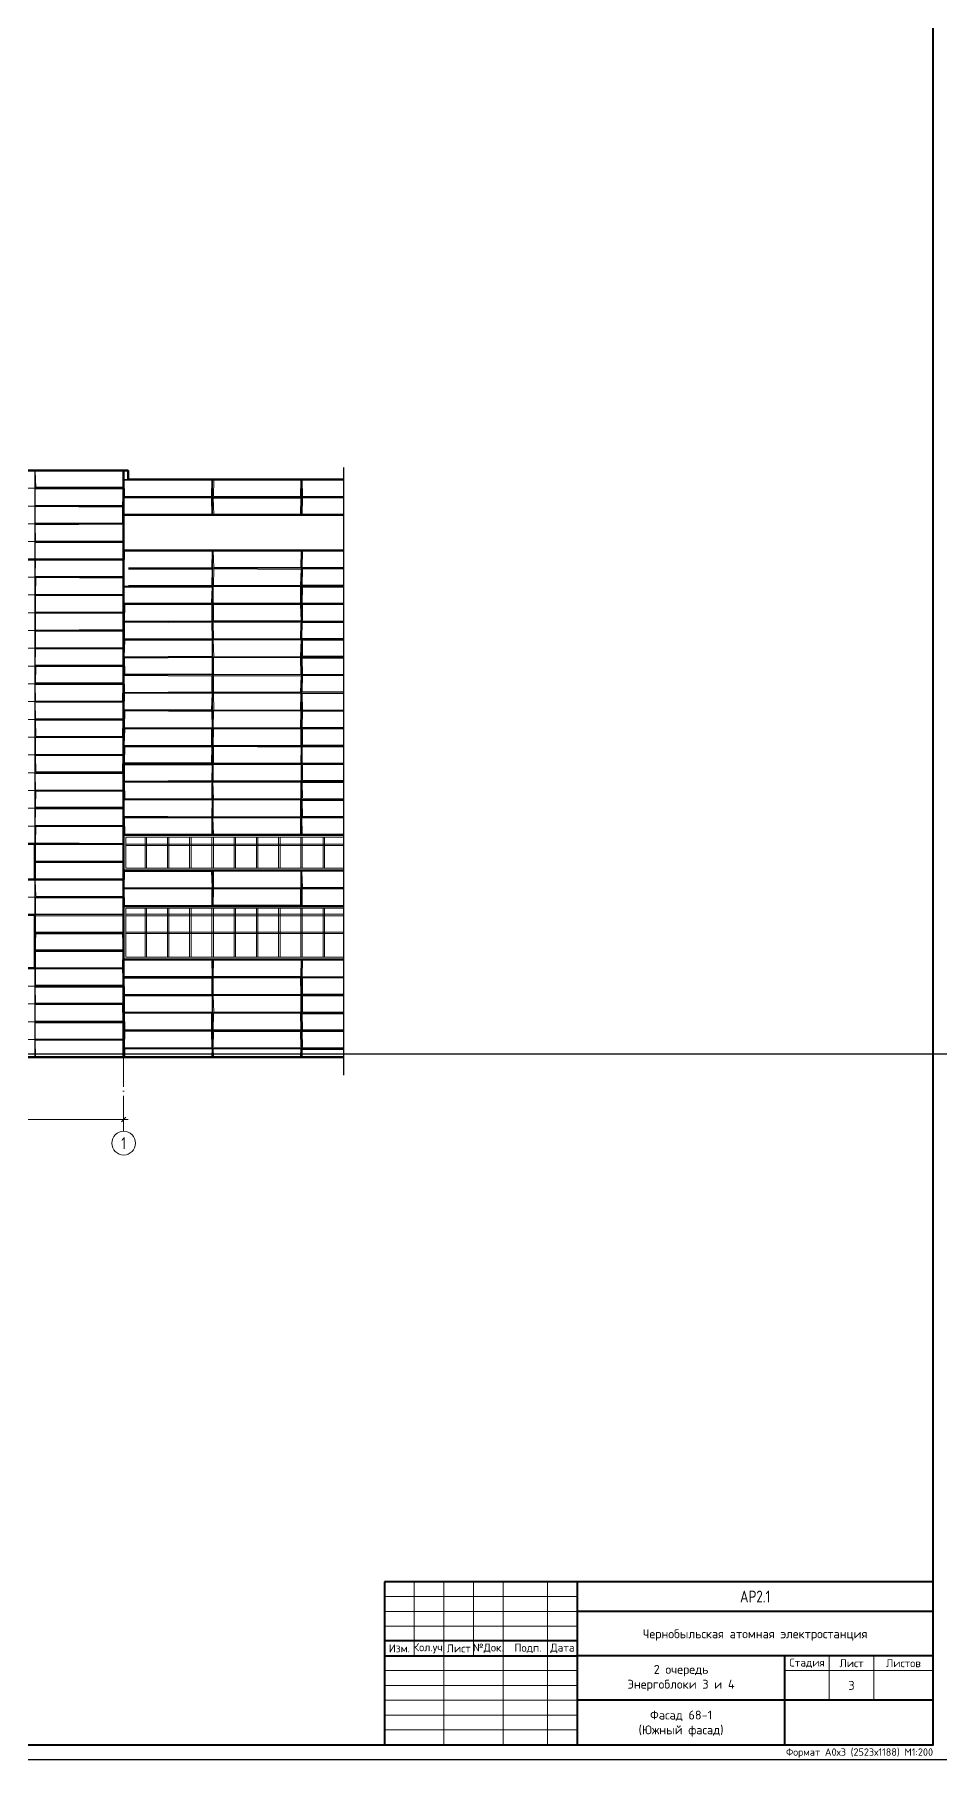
# Model space of a CAD drawing. Extents: x -50000 to 1632000, y -47600 to 308800.
# Drawn here: x 1233987 to 1295100, y -47600 to 68829 of the extents above; entities that cross this region are included whole.
import ezdxf
from ezdxf.enums import TextEntityAlignment as Align

# ---------------------------------------------------------------- set-up
doc = ezdxf.new("R2010")
doc.units = 0
doc.header["$MEASUREMENT"] = 0
doc.linetypes.add('ACAD_ISO04W100', pattern=[30, 24, -3, 0, -3])
doc.layers.get('Defpoints').update_dxf_attribs({"color": 6})
doc.layers.add('1', color=7, linetype='Continuous')
doc.layers.add('2', color=7, linetype='Continuous')
doc.styles.get("Standard").update_dxf_attribs({"font": 'isocpeur.ttf'})
doc.dimstyles.get("Standard").update_dxf_attribs({"dimscale": 200, "dimtxt": 2.5, "dimasz": 1.5, "dimexe": 1.5, "dimexo": 5, "dimgap": 1, "dimtad": 1, "dimtoh": 1, "dimdec": 0, "dimrnd": 10, "dimzin": 0, "dimtxsty": 'Standard', "dimblk": 'OBLIQUE', "dimcen": 1, "dimdle": 1.5, "dimclrd": 256, "dimclre": 256, "dimclrt": 256, "dimadec": 0, "dimazin": 0, "dimtfac": 1, "dimtdec": 0, "dimtix": 1, "dimtmove": 0, "dimatfit": 3, "dimldrblk": 'NONE', "dimfxl": 1, "dimtolj": 1, "dimtzin": 0, "dimlwd": 18, "dimlwe": 18, "dimarcsym": 1})

# ---------------------------------------------------------------- blocks, each defined once
blk = doc.blocks.new('Штамп_ГЧ')
at = {"linetype": 'Continuous', "lineweight": -2}
for p, q in [((0, 55), (-185, 55)), ((-185, 55), (-185, 0)), ((-120, 55), (-120, 45)), ((0, 45), (-120, 45)), ((-120, 45), (-120, 30)), ((-120, 35), (-185, 35)), ((-185, 30), (-120, 30)), ((0, 30), (-120, 30)), ((-120, 30), (-120, 15)), ((-50, 25), (-50, 30)), ((-50, 15), (-50, 25)), ((-120, 15), (-120, 0)), ((-50, 15), (-120, 15)), ((-50, 0), (-50, 15)), ((0, 15), (-50, 15))]:
    blk.add_line(p, q, dxfattribs=at)
at = {"linetype": 'Continuous', "lineweight": 18}
for p, q in [((-175, 55), (-175, 30)), ((-165, 55), (-165, 0)), ((-155, 55), (-155, 30)), ((-145, 55), (-145, 0)), ((-130, 55), (-130, 0)), ((-185, 50), (-120, 50)), ((-185, 45), (-120, 45)), ((-185, 40), (-120, 40)), ((-35, 30), (-35, 25)), ((-20, 30), (-20, 25)), ((-120, 25), (-185, 25)), ((-35, 25), (-50, 25)), ((-20, 25), (-35, 25)), ((-35, 25), (-35, 15)), ((-20, 25), (-20, 15)), ((0, 25), (-20, 25)), ((-120, 20), (-185, 20)), ((-120, 15), (-185, 15)), ((-120, 10), (-185, 10)), ((-120, 5), (-185, 5))]:
    blk.add_line(p, q, dxfattribs=at)
at = {"linetype": 'Continuous', "attachment_point": 5, "line_spacing_factor": 0.8}
for s, insert, char_height in [('Чернобыльская атомная электростанция', (-60, 37), 3), ('Изм.', (-180, 32.5), 2.7), ('Кол.уч.', (-170, 32.5), 2.7), ('Лист', (-160, 32.5), 2.7), ('№Док.', (-150, 32.5), 2.7), (' Подп.', (-137.5, 32.5), 2.7), ('Дата', (-125, 32.5), 2.7), ('Стадия', (-42.5, 27.5), 2.7), ('Лист', (-27.5, 27.5), 2.7), ('Листов', (-10, 27.5), 2.7)]:
    blk.add_mtext(s, dxfattribs=dict(at, insert=insert, char_height=char_height))
blk = doc.blocks.new('_Oblique')
at = {"color": 0, "linetype": 'ByBlock', "lineweight": -2}
blk.add_line((-0.5, -0.5), (0.5, 0.5), dxfattribs=at)
blk = doc.blocks.new('*D19')
at = {"layer": '2', "linetype": 'Continuous', "lineweight": 18, "transparency": 16777216}
blk.add_line((837700, -4400), (1240300, -4400), dxfattribs=at)
at = {"layer": 'Defpoints', "color": 0, "linetype": 'Continuous', "transparency": 16777216}
for p in [(1240000, 220000), (838000, 0), (1240000, -4400)]:
    blk.add_point(p, dxfattribs=at)
at = {"layer": '2', "linetype": 'Continuous', "lineweight": 18, "transparency": 16777216, "xscale": 300, "yscale": 300, "zscale": 300, "rotation": 180}
blk.add_blockref('_Oblique', (838000, -4400), dxfattribs=at)
at = {"layer": '2', "linetype": 'Continuous', "lineweight": 18, "transparency": 16777216, "xscale": 300, "yscale": 300, "zscale": 300}
blk.add_blockref('_Oblique', (1240000, -4400), dxfattribs=at)
at = {"layer": '2', "linetype": 'Continuous', "lineweight": 18, "transparency": 16777216, "insert": (1039000, -3950), "char_height": 500, "attachment_point": 5}
blk.add_mtext('\\A1;402000', dxfattribs=at)
blk = doc.blocks.new('_None')

msp = doc.modelspace()

# ---------------------------------------------------------------- linework, layer by layer
at = {"layer": '2', "linetype": 'Continuous'}
msp.add_line((1254849.7, -1400), (1254849.7, 39600), dxfattribs=at)
at = {"layer": '2', "color": 8, "linetype": 'Continuous', "lineweight": 13}
for p, q in [((1240000, 39400), (874000, 39400)), ((1234000, 39400), (1234000, -200)), ((1240000, -200), (1240000, 39400)), ((1246000, 38800), (1240000, 38800)), ((1246000, 38800), (1246000, 36400)), ((1252000, 38800), (1252000, 36400)), ((1240000, 38200), (838000, 38200)), ((1254849.7, 37600), (1240000, 37600)), ((1240000, 37000), (1120000, 37000)), ((1240000, 35800), (838000, 35800)), ((1240000, 34600), (838000, 34600)), ((1246000, 34000), (1246000, 14800)), ((1252000, 34000), (1252000, 14800)), ((1240000, 33400), (838000, 33400)), ((1240334.1, 32800), (1254849.7, 32800)), ((1240000, 32200), (838000, 32200)), ((1254849.7, 31600), (1240000, 31600)), ((1240000, 31000), (838000, 31000)), ((1240000, 30400), (1254849.7, 30400)), ((1240000, 29800), (838000, 29800)), ((1254849.7, 29200), (1240000, 29200)), ((1240000, 28600), (838000, 28600)), ((1240000, 28000), (1254849.7, 28000)), ((838000, 27400), (1240000, 27400)), ((1254849.7, 26800), (1240000, 26800)), ((1240000, 26200), (838000, 26200)), ((838000, 25000), (1240000, 25000)), ((1254849.7, 25600), (1240000, 25600)), ((1240000, 23800), (838000, 23800)), ((1240000, 24400), (1254849.7, 24400)), ((1240000, 22600), (838000, 22600)), ((1240000, 23200), (1254849.7, 23200)), ((838000, 21400), (1240000, 21400)), ((1254849.7, 22000), (1240000, 22000)), ((1240000, 20200), (838000, 20200)), ((1240000, 20800), (1254849.7, 20800)), ((838000, 19000), (1240000, 19000)), ((1254849.7, 19600), (1240000, 19600)), ((1240000, 17800), (838000, 17800)), ((1254849.7, 18400), (1240000, 18400)), ((1240000, 16600), (838000, 16600)), ((1240000, 17200), (1254849.7, 17200)), ((1240000, 15400), (1198000, 15400)), ((1254849.7, 16000), (1240000, 16000)), ((1198000, 14200), (1240000, 14200)), ((1240000, 13000), (1234000, 13000)), ((1240000, 11800), (838000, 11800)), ((1246000, 12400), (1246000, 10000)), ((1252000, 12400), (1252000, 10000)), ((1240000, 10600), (838000, 10600)), ((1254849.7, 11200), (1240000, 11200)), ((838000, 9400), (1240000, 9400)), ((1240000, 8200), (1234000, 8200)), ((1240000, 7000), (1234000, 7000)), ((1246000, 6400), (1246000, -200)), ((1252000, 6400), (1252000, -200)), ((1240000, 5800), (838000, 5800)), ((1254849.7, 5200), (1240000, 5200)), ((1240000, 4600), (838000, 4600)), ((1240000, 4000), (1254849.7, 4000)), ((838000, 3400), (1240000, 3400)), ((1240000, 2800), (1254849.7, 2800)), ((1240000, 2200), (838000, 2200)), ((1240000, 1600), (1254849.7, 1600)), ((1240000, 1000), (838000, 1000)), ((1254849.7, 400), (1240000, 400)), ((838000, -200), (1240000, -200))]:
    msp.add_line(p, q, dxfattribs=at)
at = {"layer": '2', "color": 8, "linetype": 'Continuous', "lineweight": 9}
for p, q in [((1234026.8, 39342.4), (1239938.9, 39348.6)), ((1234074, 38271), (1234026.8, 39342.4)), ((1239953, 38265), (1239938.9, 39348.6)), ((1240040.1, 38750), (1245959.2, 38756.3)), ((1240049.6, 37674.3), (1240040.1, 38750)), ((1245934.1, 37645.4), (1245959.2, 38756.3)), ((1246057.7, 37672.8), (1246074.4, 38751.5)), ((1246074.4, 38751.5), (1251946.6, 38734.3)), ((1251937.9, 37640.7), (1251946.6, 38734.3)), ((1252051.1, 38759.8), (1254849.7, 38765.8)), ((1252074.1, 37651.5), (1252051.1, 38759.8)), ((1234000, 38200), (1234074, 38271)), ((1234030.8, 38137.7), (1239974.8, 38162.7)), ((1234034.1, 37050.2), (1234030.8, 38137.7)), ((1234074, 38271), (1239953, 38265)), ((1239927, 37031.9), (1239974.8, 38162.7)), ((1240026.2, 37555), (1245934.2, 37540.2)), ((1240041.2, 36453.6), (1240026.2, 37555)), ((1240049.6, 37674.3), (1245934.1, 37645.4)), ((1245942.2, 36433.1), (1245934.2, 37540.2)), ((1246038.3, 37533.2), (1251945.1, 37539.1)), ((1246073.8, 36456.9), (1246038.3, 37533.2)), ((1246057.7, 37672.8), (1251937.9, 37640.7)), ((1251930.5, 36459.1), (1251945.1, 37539.1)), ((1252043.1, 36462.4), (1252071.8, 37546.9)), ((1252071.8, 37546.9), (1254849.7, 37539.3)), ((1252074.1, 37651.5), (1254849.7, 37639.4)), ((1234032.5, 35855.9), (1234035.3, 36971.4)), ((1234034.1, 37050.2), (1239927, 37031.9)), ((1234035.3, 36971.4), (1239932.5, 36926.7)), ((1239926.7, 35848.6), (1239932.5, 36926.7)), ((1240041.2, 36453.6), (1245942.2, 36433.1)), ((1246073.8, 36456.9), (1251930.5, 36459.1)), ((1252043.1, 36462.4), (1254849.7, 36467.2)), ((1234032.5, 35855.9), (1239926.7, 35848.6)), ((1234033.4, 35725.2), (1239941.8, 35773.7)), ((1234061, 34656.4), (1234033.4, 35725.2)), ((1239969.4, 34633.5), (1239941.8, 35773.7)), ((1234038.6, 34530.9), (1239969.8, 34542.1)), ((1234039.2, 33446.1), (1234038.6, 34530.9)), ((1234061, 34656.4), (1239969.4, 34633.5)), ((1239948, 33432.8), (1239969.8, 34542.1)), ((1240055.2, 33950.4), (1245967.3, 33946.8)), ((1240059, 33400), (1240055.2, 33950.4)), ((1245947.2, 32861.5), (1245967.3, 33946.8)), ((1246045.5, 33971.9), (1251972.2, 33969.8)), ((1246072.6, 32857.2), (1246045.5, 33971.9)), ((1251959.2, 32865.3), (1251972.2, 33969.8)), ((1252040.9, 32854.9), (1252069.5, 33958.1)), ((1252069.5, 33958.1), (1254849.7, 33953.4)), ((1234027.8, 32255.1), (1234055.2, 33329.6)), ((1234039.2, 33446.1), (1239948, 33432.8)), ((1234055.2, 33329.6), (1239939.4, 33352.7)), ((1239943.7, 32245.3), (1239939.4, 33352.7)), ((1240333.8, 32747.5), (1245973.3, 32743.6)), ((1240334.3, 32840.9), (1245947.2, 32861.5)), ((1245938.6, 31670), (1245973.3, 32743.6)), ((1246053.7, 31645.7), (1246074.6, 32756.3)), ((1246072.6, 32857.2), (1251959.2, 32865.3)), ((1246074.6, 32756.3), (1251967.7, 32727.3)), ((1251939.8, 31659), (1251967.7, 32727.3)), ((1252040.9, 32854.9), (1254849.7, 32856)), ((1252042.1, 31659.8), (1252065.1, 32759.7)), ((1252065.1, 32759.7), (1254849.7, 32762.5)), ((1234027.8, 32255.1), (1239943.7, 32245.3)), ((1234058.4, 31041.2), (1234073.3, 32174.8)), ((1234073.3, 32174.8), (1239950.7, 32144.9)), ((1239960.4, 31052.5), (1239950.7, 32144.9)), ((1240039.8, 30454.7), (1240040.4, 31527.5)), ((1240040.4, 31527.5), (1245971.4, 31531.6)), ((1240323.2, 31630.9), (1245938.6, 31670)), ((1245936.1, 30465.9), (1245971.4, 31531.6)), ((1246028.8, 31554.4), (1251936, 31562.4)), ((1246029.5, 30446.4), (1246028.8, 31554.4)), ((1246053.7, 31645.7), (1251939.8, 31659)), ((1251931.5, 30448.1), (1251936, 31562.4)), ((1252000, 31600), (1252067.5, 31525.8)), ((1252042.1, 31659.8), (1254849.7, 31657.9)), ((1252051.5, 30443.2), (1252067.5, 31525.8)), ((1252067.5, 31525.8), (1254849.7, 31536.4)), ((1234045.2, 29839.7), (1234052.8, 30956.5)), ((1234052.8, 30956.5), (1239967.4, 30965.1)), ((1234058.4, 31041.2), (1239960.4, 31052.5)), ((1239954.1, 29865.1), (1239967.4, 30965.1)), ((1240039.8, 30454.7), (1245936.1, 30465.9)), ((1240056.7, 29230.7), (1240074.5, 30366.3)), ((1240074.5, 30366.3), (1245943.6, 30334.7)), ((1245958.9, 29258.2), (1245943.6, 30334.7)), ((1246029.5, 30446.4), (1251931.5, 30448.1)), ((1246051.3, 30330.1), (1251930.7, 30355.3)), ((1246065.1, 29267.6), (1246051.3, 30330.1)), ((1251967.4, 29248.5), (1251930.7, 30355.3)), ((1252051.5, 30443.2), (1254849.7, 30456.5)), ((1252054.3, 30364.7), (1254849.7, 30362.4)), ((1252071, 29238.4), (1252054.3, 30364.7)), ((1234045.2, 29839.7), (1239954.1, 29865.1)), ((1234050.3, 28634), (1234059.1, 29771.1)), ((1234059.1, 29771.1), (1239972.3, 29743.5)), ((1239946.8, 28662.2), (1239972.3, 29743.5)), ((1240047.7, 28053.6), (1240054.2, 29162.8)), ((1240054.2, 29162.8), (1245948.1, 29130.1)), ((1240056.7, 29230.7), (1245958.9, 29258.2)), ((1245961.5, 28028.9), (1245948.1, 29130.1)), ((1246047, 29145.9), (1251948.8, 29130.1)), ((1246052.8, 28035.7), (1246047, 29145.9)), ((1246065.1, 29267.6), (1251967.4, 29248.5)), ((1251931.7, 28028.3), (1251948.8, 29130.1)), ((1252027.5, 28054), (1252049.7, 29130.8)), ((1252049.7, 29130.8), (1254849.7, 29142.6)), ((1252071, 29238.4), (1254849.7, 29242.4)), ((1234050.3, 28634), (1239946.8, 28662.2)), ((1234051.3, 27459.3), (1234053.6, 28533.1)), ((1234053.6, 28533.1), (1239957.7, 28550.9)), ((1239949.1, 27439.7), (1239957.7, 28550.9)), ((1240033.9, 26832.4), (1240074.6, 27950)), ((1240047.7, 28053.6), (1245961.5, 28028.9)), ((1240074.6, 27950), (1245967, 27934)), ((1246037.4, 27966.6), (1251963.9, 27973.4)), ((1246074, 26835.3), (1246037.4, 27966.6)), ((1246052.8, 28035.7), (1251931.7, 28028.3)), ((1251938.4, 26850.8), (1251963.9, 27973.4)), ((1252027.5, 28054), (1254849.7, 28055.5)), ((1252065.8, 26874.2), (1252069.6, 27959.7)), ((1252069.6, 27959.7), (1254849.7, 27945.3)), ((1234031.6, 26266.3), (1234046.3, 27347.6)), ((1234046.3, 27347.6), (1239948, 27357.1)), ((1234051.3, 27459.3), (1239949.1, 27439.7)), ((1239950.6, 26252), (1239948, 27357.1)), ((1240033.9, 26832.4), (1245960.3, 26866.3)), ((1245960.3, 26866.3), (1245967, 27934)), ((1246074, 26835.3), (1251938.4, 26850.8)), ((1252065.8, 26874.2), (1254849.7, 26866.2)), ((1234031.6, 26266.3), (1239950.6, 26252)), ((1234060.5, 25069.2), (1234067.2, 26166.7)), ((1234067.2, 26166.7), (1239967.2, 26159.6)), ((1239960.1, 25074.9), (1239967.2, 26159.6)), ((1240060.2, 26735.6), (1245974.4, 26771.7)), ((1240071.7, 25661.5), (1240060.2, 26735.6)), ((1240071.7, 25661.5), (1245967, 25672.6)), ((1245967, 25672.6), (1245974.4, 26771.7)), ((1246051.1, 25639.9), (1246058.4, 26771.6)), ((1246051.1, 25639.9), (1251951.6, 25629.9)), ((1246058.4, 26771.6), (1251936.7, 26760.7)), ((1251951.6, 25629.9), (1251936.7, 26760.7)), ((1252036.6, 26735.3), (1254849.7, 26743.2)), ((1252072.8, 25642.6), (1252036.6, 26735.3)), ((1252072.8, 25642.6), (1254849.7, 25645.7)), ((1234034.5, 24951.1), (1239947.7, 24957.6)), ((1234050.7, 23864.6), (1234034.5, 24951.1)), ((1234060.5, 25069.2), (1239960.1, 25074.9)), ((1239932.3, 23827), (1239947.7, 24957.6)), ((1240043, 25560.7), (1245938.5, 25530.6)), ((1240064.7, 24426.2), (1240043, 25560.7)), ((1240064.7, 24426.2), (1245942.3, 24456.4)), ((1245942.3, 24456.4), (1245938.5, 25530.6)), ((1246000, 25600), (1246067.8, 25525.1)), ((1246050, 24435), (1246067.8, 25525.1)), ((1246050, 24435), (1251925.5, 24458.6)), ((1246067.8, 25525.1), (1251968.1, 25536.9)), ((1251925.5, 24458.6), (1251968.1, 25536.9)), ((1252038.6, 24474.4), (1252066.8, 25565.5)), ((1252038.6, 24474.4), (1254849.7, 24457.7)), ((1252066.8, 25565.5), (1254849.7, 25560.3)), ((1234031, 23745.2), (1239942.5, 23728.2)), ((1234059.6, 22637.2), (1234031, 23745.2)), ((1234050.7, 23864.6), (1239932.3, 23827)), ((1239942.3, 22631.9), (1239942.5, 23728.2)), ((1240044, 23269.8), (1240055.1, 24364.2)), ((1240055.1, 24364.2), (1245968.6, 24372.6)), ((1245927.4, 23249.2), (1245968.6, 24372.6)), ((1246068.4, 24370.2), (1251951.3, 24365.2)), ((1246073.9, 23235), (1246068.4, 24370.2)), ((1251925.2, 23247.1), (1251951.3, 24365.2)), ((1252045.3, 24347.1), (1254849.7, 24351.3)), ((1252053.7, 23225), (1252045.3, 24347.1)), ((1234059.6, 22637.2), (1239942.3, 22631.9)), ((1234063.7, 22537.2), (1239942.6, 22539.4)), ((1234066.8, 21473.3), (1234063.7, 22537.2)), ((1239930.1, 21442.4), (1239942.6, 22539.4)), ((1240044, 23269.8), (1245927.4, 23249.2)), ((1240053.4, 22065.8), (1240069.4, 23173)), ((1240069.4, 23173), (1245942.3, 23143.9)), ((1245974.2, 22025.1), (1245942.3, 23143.9)), ((1246028.3, 22037.7), (1246062.8, 23169.2)), ((1246062.8, 23169.2), (1251954.3, 23155.8)), ((1246073.9, 23235), (1251925.2, 23247.1)), ((1251939.1, 22033.9), (1251954.3, 23155.8)), ((1252045.3, 22050.3), (1252053.6, 23158.6)), ((1252053.6, 23158.6), (1254849.7, 23157.9)), ((1252053.7, 23225), (1254849.7, 23240.1)), ((1234049.7, 21373.6), (1239951.9, 21363.7)), ((1234053.1, 20233.9), (1234049.7, 21373.6)), ((1234066.8, 21473.3), (1239930.1, 21442.4)), ((1239944.5, 20260.1), (1239951.9, 21363.7)), ((1240037.6, 20871.5), (1240073.7, 21966.9)), ((1240053.4, 22065.8), (1245974.2, 22025.1)), ((1240073.7, 21966.9), (1245926.4, 21962)), ((1245931.4, 20829.5), (1245926.4, 21962)), ((1246028.3, 22037.7), (1251939.1, 22033.9)), ((1246048.4, 20832.9), (1246059.5, 21971)), ((1246059.5, 21971), (1251943.3, 21969.3)), ((1251962.1, 20840.6), (1251943.3, 21969.3)), ((1252045.3, 22050.3), (1254849.7, 22057.8)), ((1252060.2, 21952.4), (1254849.7, 21961.4)), ((1252068.8, 20853.5), (1252060.2, 21952.4)), ((1234047.4, 20154.2), (1239945, 20165.6)), ((1234070.9, 19066), (1234047.4, 20154.2)), ((1234053.1, 20233.9), (1239944.5, 20260.1)), ((1239932.6, 19071.9), (1239945, 20165.6)), ((1240037.6, 20871.5), (1245931.4, 20829.5)), ((1240058.1, 19660.8), (1240070.7, 20755.2)), ((1240070.7, 20755.2), (1245957.2, 20729.6)), ((1245932.5, 19674.8), (1245957.2, 20729.6)), ((1246048.4, 20832.9), (1251962.1, 20840.6)), ((1246053.6, 20770.6), (1251967.7, 20727.3)), ((1246071.6, 19666.6), (1246053.6, 20770.6)), ((1251962, 19650.7), (1251967.7, 20727.3)), ((1252032.4, 20750.1), (1254849.7, 20747.2)), ((1252033.1, 19645), (1252032.4, 20750.1)), ((1252068.8, 20853.5), (1254849.7, 20852.6)), ((1234032.1, 18951.2), (1239970.9, 18927.7)), ((1234060.1, 17833.3), (1234032.1, 18951.2)), ((1234070.9, 19066), (1239932.6, 19071.9)), ((1239969.8, 17843.7), (1239970.9, 18927.7)), ((1240045.8, 19525.2), (1245966.3, 19536.1)), ((1240052.5, 18428.1), (1240045.8, 19525.2)), ((1240058.1, 19660.8), (1245932.5, 19674.8)), ((1246000, 19600), (1245932.5, 19674.8)), ((1245952.7, 18469.8), (1245966.3, 19536.1)), ((1246030.2, 19548), (1251968.2, 19530.6)), ((1246046.4, 18458.6), (1246030.2, 19548)), ((1246071.6, 19666.6), (1251962, 19650.7)), ((1251965, 18450.3), (1251968.2, 19530.6)), ((1252033.1, 19645), (1254849.7, 19655.1)), ((1252055.4, 18467), (1252057.8, 19534)), ((1252057.8, 19534), (1254849.7, 19553.2)), ((1234059.6, 16667.3), (1234066, 17768.5)), ((1234060.1, 17833.3), (1239969.8, 17843.7)), ((1234066, 17768.5), (1239955, 17728)), ((1239967.5, 16674), (1239955, 17728)), ((1240052.5, 18428.1), (1245952.7, 18469.8)), ((1240061.4, 18335), (1245952.6, 18325.4)), ((1240070.6, 17242.9), (1240061.4, 18335)), ((1245947.9, 17242.3), (1245952.6, 18325.4)), ((1246026.1, 18374.8), (1251948.8, 18345.2)), ((1246058.8, 17248), (1246026.1, 18374.8)), ((1246046.4, 18458.6), (1251965, 18450.3)), ((1251945.5, 17263.3), (1251948.8, 18345.2)), ((1252039.5, 18342.3), (1254849.7, 18348.2)), ((1252064.8, 17274.1), (1252039.5, 18342.3)), ((1252055.4, 18467), (1254849.7, 18467.3)), ((1234033.1, 15439.9), (1234054.3, 16539.5)), ((1234054.3, 16539.5), (1239951.3, 16555)), ((1234059.6, 16667.3), (1239967.5, 16674)), ((1239940.8, 15447.4), (1239951.3, 16555)), ((1240030.5, 16072.3), (1240031.7, 17150.9)), ((1240031.7, 17150.9), (1245961, 17166)), ((1240070.6, 17242.9), (1245947.9, 17242.3)), ((1245953.9, 16029.7), (1245961, 17166)), ((1246040, 17148.2), (1251926.9, 17163.9)), ((1246047.4, 16027.8), (1246040, 17148.2)), ((1246058.8, 17248), (1251945.5, 17263.3)), ((1251934.1, 16057.5), (1251926.9, 17163.9)), ((1252050.6, 17129.9), (1254849.7, 17133.6)), ((1252060, 16053.2), (1252050.6, 17129.9)), ((1252064.8, 17274.1), (1254849.7, 17259.6)), ((1234033.1, 15439.9), (1239940.8, 15447.4)), ((1234045.3, 14272.3), (1234070, 15368.6)), ((1234070, 15368.6), (1239967.3, 15339.3)), ((1239949.1, 14234.7), (1239967.3, 15339.3)), ((1240030.5, 16072.3), (1245953.9, 16029.7)), ((1240047.2, 15930.9), (1245941.6, 15959.8)), ((1240069.6, 14857.2), (1240047.2, 15930.9)), ((1245957.2, 14853.7), (1245941.6, 15959.8)), ((1246026.1, 15952.4), (1251929.4, 15946)), ((1246057.5, 14867.1), (1246026.1, 15952.4)), ((1246047.4, 16027.8), (1251934.1, 16057.5)), ((1251938.6, 14833.5), (1251929.4, 15946)), ((1252030.2, 15949.2), (1254849.7, 15946.2)), ((1252052.5, 14862.8), (1252030.2, 15949.2)), ((1252060, 16053.2), (1254849.7, 16042.9)), ((1234028, 14162.6), (1239949.3, 14140.2)), ((1234044, 13040.1), (1234028, 14162.6)), ((1234045.3, 14272.3), (1239949.1, 14234.7)), ((1239933.5, 13054.5), (1239949.3, 14140.2)), ((1240069.6, 14857.2), (1245957.2, 14853.7)), ((1246057.5, 14867.1), (1251938.6, 14833.5)), ((1252052.5, 14862.8), (1254849.7, 14848.5)), ((1234026.8, 12947.3), (1239935.1, 12940.6)), ((1234056, 11871.5), (1234026.8, 12947.3)), ((1234044, 13040.1), (1239933.5, 13054.5)), ((1239934.3, 11847.7), (1239935.1, 12940.6)), ((1234026.4, 11761.1), (1239945.7, 11733.3)), ((1234068, 10659.9), (1234026.4, 11761.1)), ((1234056, 11871.5), (1239934.3, 11847.7)), ((1239942, 10648.4), (1239945.7, 11733.3)), ((1240037.3, 11235.7), (1240054.3, 12327.8)), ((1240054.3, 12327.8), (1245934.7, 12344)), ((1245964.7, 11255), (1245934.7, 12344)), ((1246052.7, 11244.8), (1246053.1, 12359.6)), ((1246053.1, 12359.6), (1251945.7, 12361.9)), ((1251955.9, 11226.4), (1251945.7, 12361.9)), ((1252026.4, 12337.9), (1254849.7, 12353.6)), ((1252053.4, 11265.6), (1252026.4, 12337.9)), ((1234056.1, 10541.5), (1239972.6, 10562.6)), ((1234058.5, 9463.1), (1234056.1, 10541.5)), ((1234068, 10659.9), (1239942, 10648.4)), ((1239950.1, 9460), (1239972.6, 10562.6)), ((1240032.7, 11142.6), (1245951.1, 11166.3)), ((1240054.9, 10043.8), (1240032.7, 11142.6)), ((1240037.3, 11235.7), (1245964.7, 11255)), ((1245949.9, 10050.9), (1245951.1, 11166.3)), ((1246037.4, 10073.8), (1246053.7, 11166.6)), ((1246052.7, 11244.8), (1251955.9, 11226.4)), ((1246053.7, 11166.6), (1251935.9, 11152.3)), ((1251932.1, 10073.1), (1251935.9, 11152.3)), ((1252031.7, 10029.8), (1252036.9, 11157.6)), ((1252036.9, 11157.6), (1254849.7, 11157.6)), ((1252053.4, 11265.6), (1254849.7, 11256.2)), ((1234045.1, 9325.8), (1239974.9, 9346.9)), ((1234058.8, 8265), (1234045.1, 9325.8)), ((1234058.5, 9463.1), (1239950.1, 9460)), ((1239966.7, 8245.8), (1239974.9, 9346.9)), ((1240054.9, 10043.8), (1245949.9, 10050.9)), ((1246037.4, 10073.8), (1251932.1, 10073.1)), ((1252031.7, 10029.8), (1254849.7, 10050.5)), ((1234058.8, 8265), (1239966.7, 8245.8)), ((1234041.3, 7038), (1234074.4, 8139.2)), ((1234041.3, 7038), (1239971.4, 7045.1)), ((1234074.4, 8139.2), (1239928.4, 8136.7)), ((1239971.4, 7045.1), (1239928.4, 8136.7)), ((1234033.6, 5838.3), (1234034.7, 6925.3)), ((1234033.6, 5838.3), (1239930.9, 5839)), ((1234034.7, 6925.3), (1239936.3, 6933.5)), ((1239930.9, 5839), (1239936.3, 6933.5)), ((1240037.1, 6354.9), (1245950, 6355.7)), ((1240042.9, 5266.7), (1240037.1, 6354.9)), ((1245963.7, 5238.2), (1245950, 6355.7)), ((1246045.5, 5247.3), (1246068.7, 6336.6)), ((1246068.7, 6336.6), (1251967.6, 6370.5)), ((1251941.9, 5271.4), (1251967.6, 6370.5)), ((1252047.9, 5235.6), (1252057.9, 6361.9)), ((1252057.9, 6361.9), (1254849.7, 6350)), ((1234048, 5747.3), (1239932.1, 5773.8)), ((1234051.8, 4659.2), (1234048, 5747.3)), ((1234051.8, 4659.2), (1239959.7, 4664.6)), ((1239959.7, 4664.6), (1239932.1, 5773.8)), ((1240028.3, 5138.3), (1245948.7, 5131.8)), ((1240057.3, 4029.6), (1240028.3, 5138.3)), ((1240042.9, 5266.7), (1245963.7, 5238.2)), ((1245944.8, 4063.9), (1245948.7, 5131.8)), ((1246039.5, 5147.6), (1251926.1, 5164.7)), ((1246043, 4043.9), (1246039.5, 5147.6)), ((1246045.5, 5247.3), (1251941.9, 5271.4)), ((1251950.8, 4065.1), (1251926.1, 5164.7)), ((1252047.9, 5235.6), (1254849.7, 5251.7)), ((1252062.9, 4052.7), (1252065, 5157.3)), ((1252065, 5157.3), (1254849.7, 5159.7)), ((1234029.8, 4532), (1239963.5, 4535.8)), ((1234052.6, 3465.6), (1234029.8, 4532)), ((1239947.4, 3441.8), (1239963.5, 4535.8)), ((1240053.3, 3932.5), (1245974, 3946.7)), ((1240056.3, 2863.4), (1240053.3, 3932.5)), ((1240057.3, 4029.6), (1245944.8, 4063.9)), ((1245963.3, 2831.4), (1245974, 3946.7)), ((1246042.6, 3955.8), (1251962.7, 3947)), ((1246072.6, 2843.4), (1246042.6, 3955.8)), ((1246043, 4043.9), (1251950.8, 4065.1)), ((1251945.4, 2863.5), (1251962.7, 3947)), ((1252062.9, 4052.7), (1254849.7, 4047.8)), ((1252063, 3946.1), (1254849.7, 3953.5)), ((1252073.8, 2857), (1252063, 3946.1)), ((1234027.7, 3351.5), (1239928.7, 3350.3)), ((1234036.9, 2238.1), (1234027.7, 3351.5)), ((1234052.6, 3465.6), (1239947.4, 3441.8)), ((1239936, 2263.1), (1239928.7, 3350.3)), ((1240056.3, 2863.4), (1245963.3, 2831.4)), ((1240056.6, 2755.3), (1245927.3, 2773.2)), ((1240072, 1655.7), (1240056.6, 2755.3)), ((1245925.7, 1640.3), (1245927.3, 2773.2)), ((1246032.3, 1643.9), (1246068.1, 2751.1)), ((1246068.1, 2751.1), (1251933.7, 2767.4)), ((1246072.6, 2843.4), (1251945.4, 2863.5)), ((1251945.2, 1639.9), (1251933.7, 2767.4)), ((1252036.5, 2726.7), (1254849.7, 2733.5)), ((1252069.7, 1673.8), (1252036.5, 2726.7)), ((1252073.8, 2857), (1254849.7, 2850.1)), ((1234033, 2127.9), (1239972.3, 2127.5)), ((1234039.2, 1034.7), (1234033, 2127.9)), ((1234036.9, 2238.1), (1239936, 2263.1)), ((1239946.4, 1029.7), (1239972.3, 2127.5)), ((1240062.4, 427.9), (1240072.7, 1561.7)), ((1240072, 1655.7), (1245925.7, 1640.3)), ((1240072.7, 1561.7), (1245925.5, 1558.4)), ((1245941.9, 443.9), (1245925.5, 1558.4)), ((1246032.2, 473), (1246056.4, 1547.4)), ((1246032.3, 1643.9), (1251945.2, 1639.9)), ((1246056.4, 1547.4), (1251939.4, 1535.3)), ((1251946.1, 451.6), (1251939.4, 1535.3)), ((1252000, 1600), (1252069.7, 1673.8)), ((1252035.6, 1526.3), (1254849.7, 1538.6)), ((1252072.5, 469.3), (1252035.6, 1526.3)), ((1252069.7, 1673.8), (1254849.7, 1659.8)), ((1234039.2, 1034.7), (1239946.4, 1029.7)), ((1234040.1, 950.4), (1239964, 942.8)), ((1234053.2, -173.6), (1234040.1, 950.4)), ((1239961.9, -148.4), (1239964, 942.8)), ((1240062.4, 427.9), (1245941.9, 443.9)), ((1240070.8, -157.8), (1240071.6, 351)), ((1240071.6, 351), (1245960.9, 359.4)), ((1245941.7, -135), (1245960.9, 359.4)), ((1246030, 339.9), (1251958.9, 361.5)), ((1246062.7, -131.8), (1246030, 339.9)), ((1246032.2, 473), (1251946.1, 451.6)), ((1251932.3, -152.1), (1251958.9, 361.5)), ((1252000, 400), (1252072.5, 469.3)), ((1252038.5, 331.4), (1254849.7, 329.8)), ((1252039.1, -149.1), (1252038.5, 331.4)), ((1252072.5, 469.3), (1254849.7, 457.5)), ((1234053.2, -173.6), (1239961.9, -148.4)), ((1240070.8, -157.8), (1245941.7, -135)), ((1246062.7, -131.8), (1251932.3, -152.1)), ((1252039.1, -149.1), (1254849.7, -157.4))]:
    msp.add_line(p, q, dxfattribs=at)
at = {"layer": '2', "linetype": 'Continuous', "lineweight": 70}
for p, q in [((1240000, 39400), (1240000, -200)), ((1254849.7, 36406.9), (1240000, 36406.9)), ((1254849.7, 34000), (1240000, 34000)), ((1254849.7, 14800), (1240000, 14800)), ((1254849.7, 12400), (1240000, 12400)), ((1240000, 10000), (1254849.7, 10000)), ((1254849.7, 6400), (1240000, 6400))]:
    msp.add_line(p, q, dxfattribs=at)
at = {"layer": '2', "linetype": 'Continuous', "lineweight": 20}
for p, q in [((1240150, 12550), (1240150, 14650)), ((1240150, 14650), (1254849.7, 14650)), ((1240150, 14190), (1254849.7, 14190)), ((1240150, 14090), (1254849.7, 14090)), ((1241450, 14650), (1241450, 12550)), ((1241550, 12550), (1241550, 14650)), ((1242950, 14650), (1242950, 12550)), ((1243050, 12550), (1243050, 14650)), ((1244450, 14650), (1244450, 12550)), ((1244550, 12550), (1244550, 14650)), ((1245950, 14650), (1245950, 12550)), ((1246050, 12550), (1246050, 14650)), ((1247450, 14650), (1247450, 12550)), ((1247550, 12550), (1247550, 14650)), ((1248950, 14650), (1248950, 12550)), ((1249050, 12550), (1249050, 14650)), ((1250450, 14650), (1250450, 12550)), ((1250550, 12550), (1250550, 14650)), ((1251950, 14650), (1251950, 12550)), ((1252050, 12550), (1252050, 14650)), ((1253450, 14650), (1253450, 12550)), ((1253550, 12550), (1253550, 14650)), ((1254849.7, 12550), (1240150, 12550)), ((1240150, 6550), (1240150, 9850)), ((1240150, 9850), (1254849.7, 9850)), ((1240150, 9450), (1254849.7, 9450)), ((1240150, 9350), (1254849.7, 9350)), ((1241450, 9850), (1241450, 6550)), ((1241550, 6550), (1241550, 9850)), ((1242950, 9850), (1242950, 6550)), ((1243050, 6550), (1243050, 9850)), ((1244450, 9850), (1244450, 6550)), ((1244550, 6550), (1244550, 9850)), ((1245950, 9850), (1245950, 6550)), ((1246050, 6550), (1246050, 9850)), ((1247450, 9850), (1247450, 6550)), ((1247550, 6550), (1247550, 9850)), ((1248950, 9850), (1248950, 6550)), ((1249050, 6550), (1249050, 9850)), ((1250450, 9850), (1250450, 6550)), ((1250550, 6550), (1250550, 9850)), ((1251950, 9850), (1251950, 6550)), ((1252050, 6550), (1252050, 9850)), ((1253450, 9850), (1253450, 6550)), ((1253550, 6550), (1253550, 9850)), ((1240150, 8250), (1254849.7, 8250)), ((1240150, 8150), (1254849.7, 8150)), ((1254849.7, 6550), (1240150, 6550))]:
    msp.add_line(p, q, dxfattribs=at)
at = {"layer": '2', "color": 78, "linetype": 'ACAD_ISO04W100', "lineweight": 18, "ltscale": 100}
msp.add_line((1240000, -5200), (1240000, 2000), dxfattribs=at)
at = {"layer": '2', "linetype": 'Continuous', "lineweight": 100}
msp.add_line((826134, -200), (1254849.7, -200), dxfattribs=at)
at = {"layer": '2', "linetype": 'Continuous', "lineweight": 40, "flags": 128}
msp.add_lwpolyline([(795000, -46600), (1294600, -46600), (1294600, 189000), (795000, 189000)], close=True, dxfattribs=at)
at = {"layer": '2', "linetype": 'Continuous', "lineweight": 70}
for points in [[(1254849.7, 38800), (1240300, 38800), (1240300, 39400), (1126300, 39400), (1126300, 43000), (1114300, 43000)], [(837700, -200), (837700, 5800), (837850, 5800), (837850, 9400), (837700, 9400), (837700, 11800), (837850, 11800), (837850, 14200), (837700, 14200), (837700, 33400), (1240000, 33400), (1240000, -200)], [(837850, 11800), (1234000, 11800), (1234000, 14200), (1198000, 14200), (1198000, 16600), (1150000, 16600), (1150000, 14200), (1102000, 14200), (1102000, 16600), (1054000, 16600), (1054000, 14200), (1006000, 14200), (1006000, 16600), (958000, 16600), (958000, 14200), (910000, 14200), (910000, 16600), (862000, 16600), (862000, 14200), (837850, 14200)], [(837850, 5800), (1234000, 5800), (1234000, 9400), (837850, 9400)]]:
    msp.add_lwpolyline(points, dxfattribs=at)
at = {"layer": '2', "linetype": 'Continuous', "lineweight": 18}
msp.add_circle((1240000, -6000), 800, dxfattribs=at)
at = {"layer": 'Defpoints'}
msp.add_line((1632000, 0), (-50000, 0), dxfattribs=at)
msp.add_lwpolyline([(1127400, -47600), (1295600, -47600), (1295600, 71200), (1127400, 71200)], close=True, dxfattribs=at)

# ---------------------------------------------------------------- block references
at = {"layer": '2', "lineweight": 40, "xscale": 200, "yscale": 200, "zscale": 200}
msp.add_blockref('Штамп_ГЧ', (1294600, -46600), dxfattribs=at)

# ---------------------------------------------------------------- texts
at = {"layer": '1', "linetype": 'Continuous', "lineweight": 15}
msp.add_text('Формат А0х3 (2523х1188) М1:200', height=500, dxfattribs=at).set_placement((1294600, -47100), align=Align.MIDDLE_RIGHT)
at = {"layer": '2', "width": 0.8}
for s, p in [('1', (1240000, -6000)), ('АР2.1', (1282600, -36600))]:
    msp.add_text(s, height=800, dxfattribs=at).set_placement(p, align=Align.MIDDLE_CENTER)
at = {"layer": '2', "linetype": 'Continuous'}
msp.add_text('3', height=600, dxfattribs=at).set_placement((1289100, -42600), align=Align.MIDDLE_CENTER)
at = {"layer": '2', "linetype": 'Continuous', "char_height": 600, "attachment_point": 5}
for s, insert in [('\\A1;2 очередь\\PЭнергоблоки 3 и 4', (1277600, -42100)), ('\\A1;Фасад 68-1\\P(Южный фасад)', (1277600, -45181.7))]:
    msp.add_mtext(s, dxfattribs=dict(at, insert=insert))

# ---------------------------------------------------------------- dimensions: what is measured, and where the dimension line sits
at = {"layer": '2', "linetype": 'Continuous', "lineweight": 18}
dim = msp.add_linear_dim(base=(1240000, -4400), p1=(838000, 0), p2=(1240000, 220000), dimstyle='Standard', override={"dimse1": 1, "dimse2": 1, "dimsd1": 0, "dimsd2": 0}, dxfattribs=at)
dim.commit()
dim.dimension.update_dxf_attribs({"geometry": '*D19', "text_midpoint": (1039000, -3950)})

doc.saveas('drawing.dxf')
